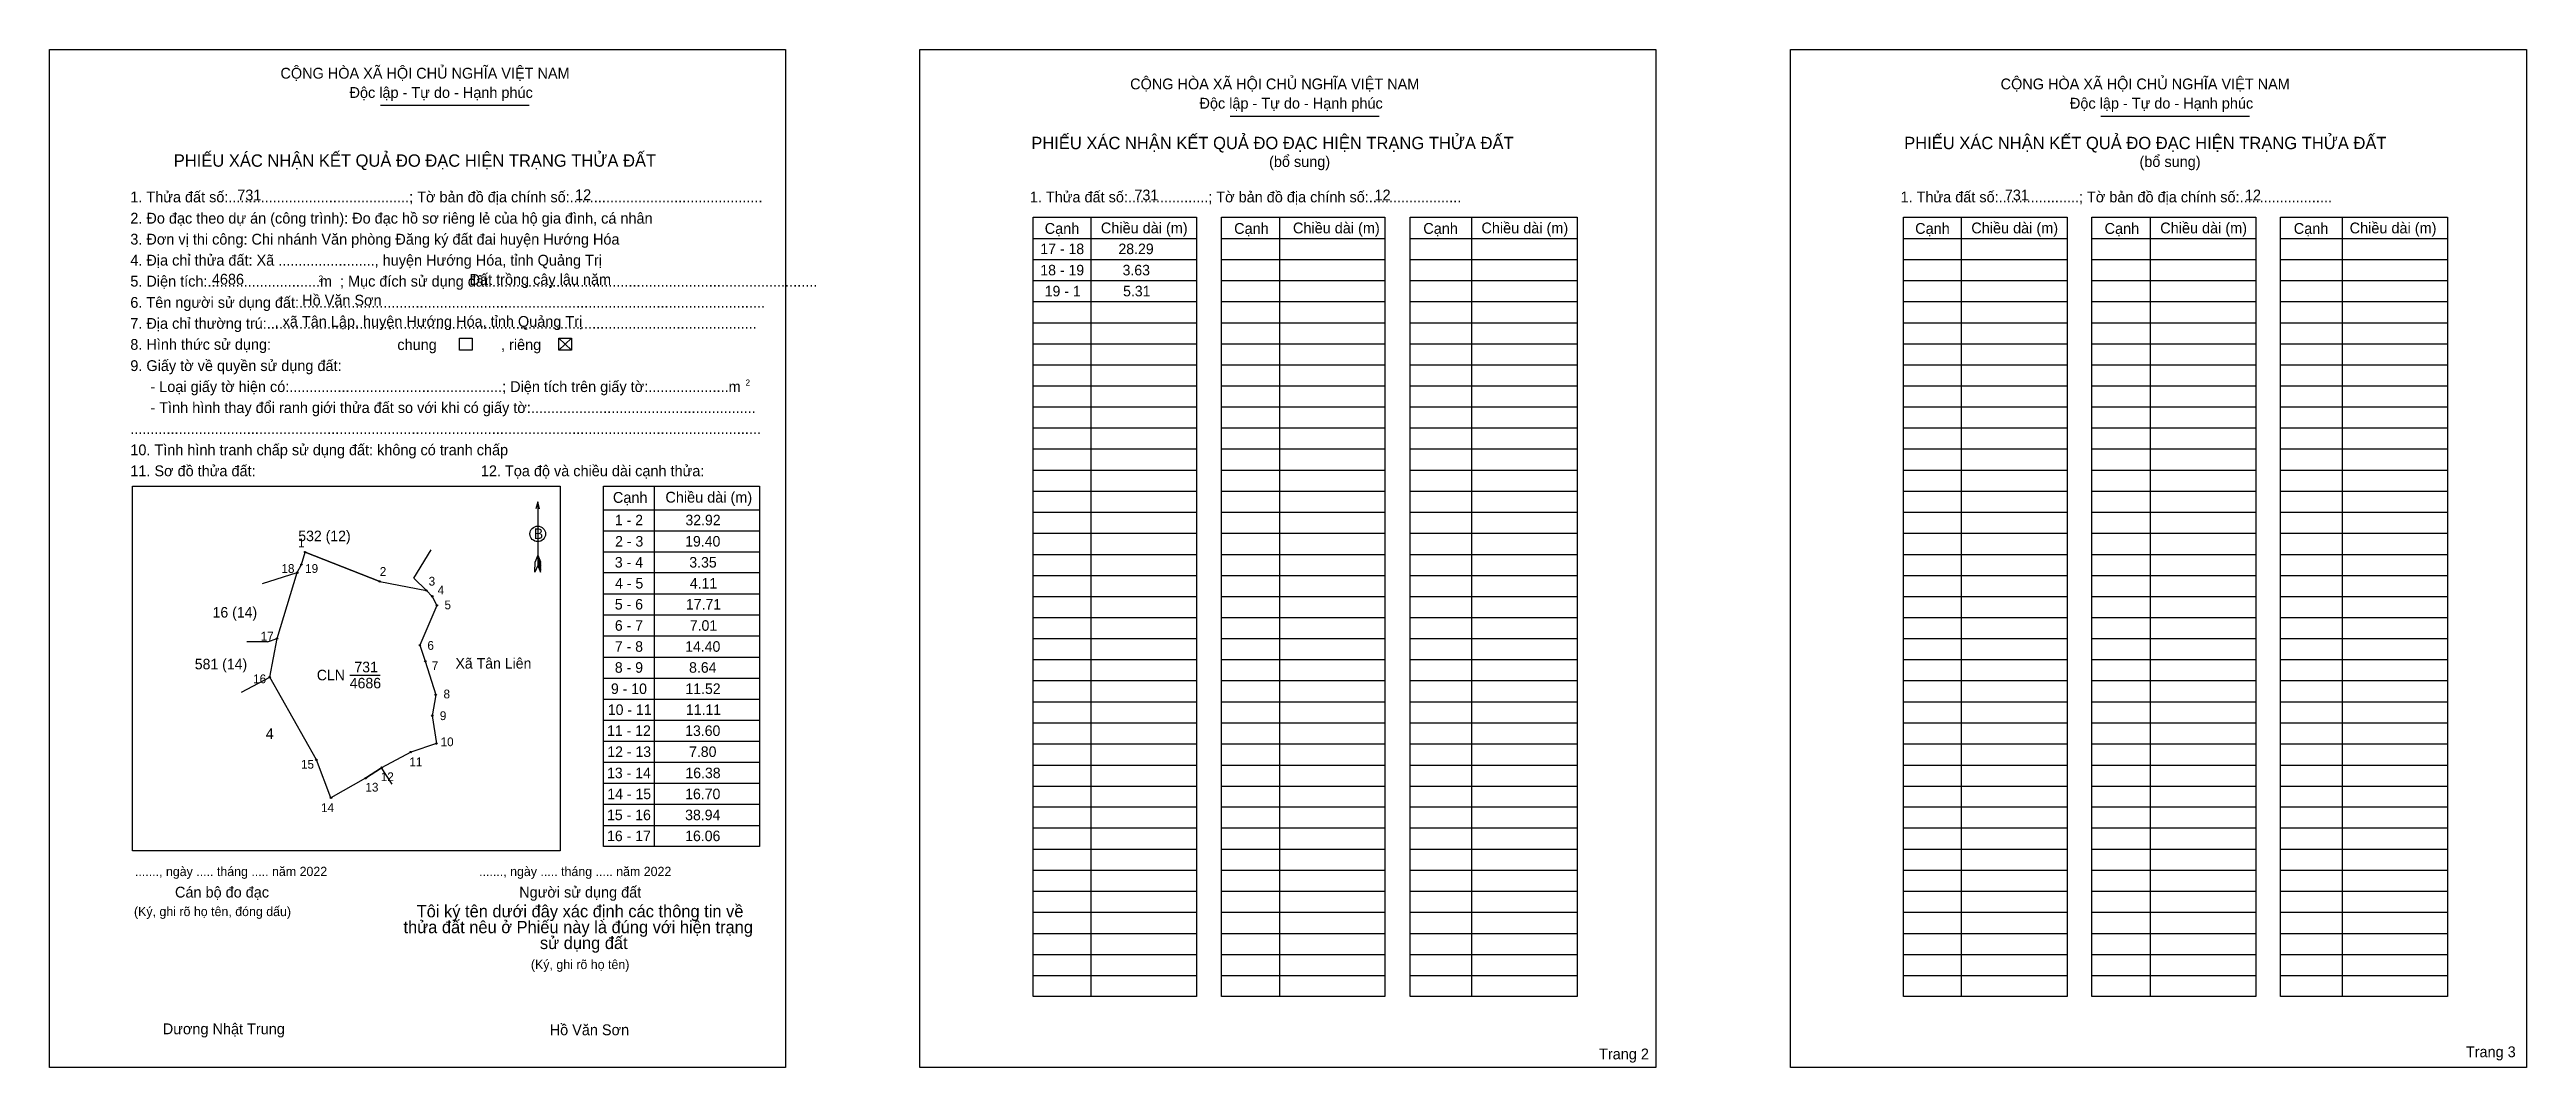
# Model space of a CAD drawing. Extents: x 548916 to 549931, y 1836785 to 1837202.
import ezdxf

# ---------------------------------------------------------------- set-up
doc = ezdxf.new("R2010")
doc.units = 0
for name, color, linetype in [('Level 1', 7, 'Continuous'), ('Level 10', 7, 'Continuous'), ('Level 11', 7, 'Continuous'), ('Level 13', 7, 'Continuous'), ('Level 2', 7, 'Continuous'), ('Level 25', 7, 'Continuous'), ('Level 36', 7, 'Continuous'), ('Level 48', 7, 'Continuous'), ('Level 50', 7, 'Continuous'), ('Level 52', 7, 'Continuous'), ('Level 55', 7, 'Continuous'), ('Level 6', 7, 'Continuous'), ('Level 9', 7, 'Continuous')]:
    doc.layers.add(name, color=color, linetype=linetype)

msp = doc.modelspace()

# ---------------------------------------------------------------- linework, layer by layer
at = {"layer": 'Level 1'}
for p, q in [((548916.1, 1837201.9), (548916.1, 1837201.9)), ((549272.7, 1837201.9), (549272.7, 1837201.9)), ((549051.7, 1837179.1), (549112.6, 1837179.1)), ((549399.8, 1837174.6), (549460.8, 1837174.6)), ((549756.4, 1837174.6), (549817.4, 1837174.6)), ((549342.7, 1837133.2), (549342.7, 1836813.9)), ((549420, 1837133.2), (549420, 1836813.9)), ((549498.6, 1837133.2), (549498.6, 1836813.9)), ((549699.3, 1837133.2), (549699.3, 1836813.9)), ((549776.6, 1837133.2), (549776.6, 1836813.9)), ((549855.3, 1837133.2), (549855.3, 1836813.9)), ((549319, 1837124.5), (549386, 1837124.5)), ((549319, 1837115.9), (549386, 1837115.9)), ((549396.2, 1837124.5), (549463.2, 1837124.5)), ((549396.2, 1837115.9), (549463.2, 1837115.9)), ((549473.5, 1837124.5), (549541.9, 1837124.5)), ((549473.5, 1837115.9), (549541.9, 1837115.9)), ((549675.6, 1837124.5), (549742.6, 1837124.5)), ((549675.6, 1837115.9), (549742.6, 1837115.9)), ((549752.8, 1837124.5), (549819.9, 1837124.5)), ((549752.8, 1837115.9), (549819.9, 1837115.9)), ((549830.1, 1837124.5), (549898.5, 1837124.5)), ((549830.1, 1837115.9), (549898.5, 1837115.9)), ((549319, 1837107.3), (549386, 1837107.3)), ((549396.2, 1837107.3), (549463.2, 1837107.3)), ((549473.5, 1837107.3), (549541.9, 1837107.3)), ((549675.6, 1837107.3), (549742.6, 1837107.3)), ((549752.8, 1837107.3), (549819.9, 1837107.3)), ((549830.1, 1837107.3), (549898.5, 1837107.3)), ((549319, 1837098.7), (549386, 1837098.7)), ((549396.2, 1837098.7), (549463.2, 1837098.7)), ((549473.5, 1837098.7), (549541.9, 1837098.7)), ((549675.6, 1837098.7), (549742.6, 1837098.7)), ((549752.8, 1837098.7), (549819.9, 1837098.7)), ((549830.1, 1837098.7), (549898.5, 1837098.7)), ((549319, 1837090), (549386, 1837090)), ((549396.2, 1837090), (549463.2, 1837090)), ((549473.5, 1837090), (549541.9, 1837090)), ((549675.6, 1837090), (549742.6, 1837090)), ((549752.8, 1837090), (549819.9, 1837090)), ((549830.1, 1837090), (549898.5, 1837090)), ((549124.7, 1837083.6), (549129.9, 1837078.8)), ((549124.7, 1837078.8), (549129.9, 1837083.6)), ((549319, 1837081.4), (549386, 1837081.4)), ((549396.2, 1837081.4), (549463.2, 1837081.4)), ((549473.5, 1837081.4), (549541.9, 1837081.4)), ((549675.6, 1837081.4), (549742.6, 1837081.4)), ((549752.8, 1837081.4), (549819.9, 1837081.4)), ((549830.1, 1837081.4), (549898.5, 1837081.4)), ((549319, 1837072.8), (549386, 1837072.8)), ((549319, 1837064.2), (549386, 1837064.2)), ((549396.2, 1837072.8), (549463.2, 1837072.8)), ((549396.2, 1837064.2), (549463.2, 1837064.2)), ((549473.5, 1837072.8), (549541.9, 1837072.8)), ((549473.5, 1837064.2), (549541.9, 1837064.2)), ((549675.6, 1837072.8), (549742.6, 1837072.8)), ((549675.6, 1837064.2), (549742.6, 1837064.2)), ((549752.8, 1837072.8), (549819.9, 1837072.8)), ((549752.8, 1837064.2), (549819.9, 1837064.2)), ((549830.1, 1837072.8), (549898.5, 1837072.8)), ((549830.1, 1837064.2), (549898.5, 1837064.2)), ((549319, 1837055.5), (549386, 1837055.5)), ((549396.2, 1837055.5), (549463.2, 1837055.5)), ((549473.5, 1837055.5), (549541.9, 1837055.5)), ((549675.6, 1837055.5), (549742.6, 1837055.5)), ((549752.8, 1837055.5), (549819.9, 1837055.5)), ((549830.1, 1837055.5), (549898.5, 1837055.5)), ((549319, 1837046.9), (549386, 1837046.9)), ((549396.2, 1837046.9), (549463.2, 1837046.9)), ((549473.5, 1837046.9), (549541.9, 1837046.9)), ((549675.6, 1837046.9), (549742.6, 1837046.9)), ((549752.8, 1837046.9), (549819.9, 1837046.9)), ((549830.1, 1837046.9), (549898.5, 1837046.9)), ((549319, 1837038.3), (549386, 1837038.3)), ((549396.2, 1837038.3), (549463.2, 1837038.3)), ((549473.5, 1837038.3), (549541.9, 1837038.3)), ((549675.6, 1837038.3), (549742.6, 1837038.3)), ((549752.8, 1837038.3), (549819.9, 1837038.3)), ((549830.1, 1837038.3), (549898.5, 1837038.3)), ((549319, 1837029.6), (549386, 1837029.6)), ((549396.2, 1837029.6), (549463.2, 1837029.6)), ((549473.5, 1837029.6), (549541.9, 1837029.6)), ((549675.6, 1837029.6), (549742.6, 1837029.6)), ((549752.8, 1837029.6), (549819.9, 1837029.6)), ((549830.1, 1837029.6), (549898.5, 1837029.6)), ((548950.1, 1837023), (548950.1, 1837023)), ((549116.1, 1837016.6), (549116.1, 1836990.5)), ((549143, 1837013.4), (549207, 1837013.4)), ((549163.8, 1837023.1), (549163.8, 1836875.4)), ((549319, 1837021), (549386, 1837021)), ((549396.2, 1837021), (549463.2, 1837021)), ((549473.5, 1837021), (549541.9, 1837021)), ((549675.6, 1837021), (549742.6, 1837021)), ((549752.8, 1837021), (549819.9, 1837021)), ((549830.1, 1837021), (549898.5, 1837021)), ((549143, 1837004.8), (549207, 1837004.8)), ((549319, 1837012.4), (549386, 1837012.4)), ((549319, 1837003.8), (549386, 1837003.8)), ((549396.2, 1837012.4), (549463.2, 1837012.4)), ((549396.2, 1837003.8), (549463.2, 1837003.8)), ((549473.5, 1837012.4), (549541.9, 1837012.4)), ((549473.5, 1837003.8), (549541.9, 1837003.8)), ((549675.6, 1837012.4), (549742.6, 1837012.4)), ((549675.6, 1837003.8), (549742.6, 1837003.8)), ((549752.8, 1837012.4), (549819.9, 1837012.4)), ((549752.8, 1837003.8), (549819.9, 1837003.8)), ((549830.1, 1837012.4), (549898.5, 1837012.4)), ((549830.1, 1837003.8), (549898.5, 1837003.8)), ((549116.1, 1836994.8), (549115, 1836992.1)), ((549116.1, 1836994.8), (549117.2, 1836992.1)), ((549116.1, 1836994.4), (549117.2, 1836991.8)), ((549116.1, 1836994.1), (549117.2, 1836991.4)), ((549116.1, 1836993.7), (549117.2, 1836991)), ((549116.1, 1836993.3), (549117.2, 1836990.6)), ((549116.1, 1836992.9), (549117.2, 1836990.2)), ((549143, 1836996.2), (549207, 1836996.2)), ((549319, 1836995.1), (549386, 1836995.1)), ((549396.2, 1836995.1), (549463.2, 1836995.1)), ((549473.5, 1836995.1), (549541.9, 1836995.1)), ((549675.6, 1836995.1), (549742.6, 1836995.1)), ((549752.8, 1836995.1), (549819.9, 1836995.1)), ((549830.1, 1836995.1), (549898.5, 1836995.1)), ((549114.9, 1836987.8), (549115, 1836992.1)), ((549116.1, 1836990.5), (549114.9, 1836987.8)), ((549116.1, 1836992.5), (549117.2, 1836989.8)), ((549116.1, 1836992.2), (549117.2, 1836989.4)), ((549116.1, 1836991.8), (549117.2, 1836989)), ((549116.1, 1836991.4), (549117.2, 1836988.7)), ((549116.1, 1836991), (549117.2, 1836988.3)), ((549116.1, 1836990.5), (549117.2, 1836987.8)), ((549117.2, 1836987.8), (549117.2, 1836992.1)), ((549143, 1836987.6), (549207, 1836987.6)), ((549319, 1836986.5), (549386, 1836986.5)), ((549396.2, 1836986.5), (549463.2, 1836986.5)), ((549473.5, 1836986.5), (549541.9, 1836986.5)), ((549675.6, 1836986.5), (549742.6, 1836986.5)), ((549752.8, 1836986.5), (549819.9, 1836986.5)), ((549830.1, 1836986.5), (549898.5, 1836986.5)), ((549143, 1836978.9), (549207, 1836978.9)), ((549319, 1836977.9), (549386, 1836977.9)), ((549396.2, 1836977.9), (549463.2, 1836977.9)), ((549473.5, 1836977.9), (549541.9, 1836977.9)), ((549675.6, 1836977.9), (549742.6, 1836977.9)), ((549752.8, 1836977.9), (549819.9, 1836977.9)), ((549830.1, 1836977.9), (549898.5, 1836977.9)), ((549143, 1836970.3), (549207, 1836970.3)), ((549319, 1836969.2), (549386, 1836969.2)), ((549396.2, 1836969.2), (549463.2, 1836969.2)), ((549473.5, 1836969.2), (549541.9, 1836969.2)), ((549675.6, 1836969.2), (549742.6, 1836969.2)), ((549752.8, 1836969.2), (549819.9, 1836969.2)), ((549830.1, 1836969.2), (549898.5, 1836969.2)), ((549143, 1836961.7), (549207, 1836961.7)), ((549143, 1836953), (549207, 1836953)), ((549319, 1836960.6), (549386, 1836960.6)), ((549396.2, 1836960.6), (549463.2, 1836960.6)), ((549473.5, 1836960.6), (549541.9, 1836960.6)), ((549675.6, 1836960.6), (549742.6, 1836960.6)), ((549752.8, 1836960.6), (549819.9, 1836960.6)), ((549830.1, 1836960.6), (549898.5, 1836960.6)), ((549143, 1836944.4), (549207, 1836944.4)), ((549319, 1836952), (549386, 1836952)), ((549319, 1836943.4), (549386, 1836943.4)), ((549396.2, 1836952), (549463.2, 1836952)), ((549396.2, 1836943.4), (549463.2, 1836943.4)), ((549473.5, 1836952), (549541.9, 1836952)), ((549473.5, 1836943.4), (549541.9, 1836943.4)), ((549675.6, 1836952), (549742.6, 1836952)), ((549675.6, 1836943.4), (549742.6, 1836943.4)), ((549752.8, 1836952), (549819.9, 1836952)), ((549752.8, 1836943.4), (549819.9, 1836943.4)), ((549830.1, 1836952), (549898.5, 1836952)), ((549830.1, 1836943.4), (549898.5, 1836943.4)), ((549143, 1836935.8), (549207, 1836935.8)), ((549319, 1836934.7), (549386, 1836934.7)), ((549396.2, 1836934.7), (549463.2, 1836934.7)), ((549473.5, 1836934.7), (549541.9, 1836934.7)), ((549675.6, 1836934.7), (549742.6, 1836934.7)), ((549752.8, 1836934.7), (549819.9, 1836934.7)), ((549830.1, 1836934.7), (549898.5, 1836934.7)), ((549143, 1836927.2), (549207, 1836927.2)), ((549319, 1836926.1), (549386, 1836926.1)), ((549396.2, 1836926.1), (549463.2, 1836926.1)), ((549473.5, 1836926.1), (549541.9, 1836926.1)), ((549675.6, 1836926.1), (549742.6, 1836926.1)), ((549752.8, 1836926.1), (549819.9, 1836926.1)), ((549830.1, 1836926.1), (549898.5, 1836926.1)), ((549143, 1836918.5), (549207, 1836918.5)), ((549319, 1836917.5), (549386, 1836917.5)), ((549396.2, 1836917.5), (549463.2, 1836917.5)), ((549473.5, 1836917.5), (549541.9, 1836917.5)), ((549675.6, 1836917.5), (549742.6, 1836917.5)), ((549752.8, 1836917.5), (549819.9, 1836917.5)), ((549830.1, 1836917.5), (549898.5, 1836917.5)), ((549143, 1836909.9), (549207, 1836909.9)), ((549319, 1836908.8), (549386, 1836908.8)), ((549396.2, 1836908.8), (549463.2, 1836908.8)), ((549473.5, 1836908.8), (549541.9, 1836908.8)), ((549675.6, 1836908.8), (549742.6, 1836908.8)), ((549752.8, 1836908.8), (549819.9, 1836908.8)), ((549830.1, 1836908.8), (549898.5, 1836908.8)), ((549143, 1836901.3), (549207, 1836901.3)), ((549143, 1836892.7), (549207, 1836892.7)), ((549319, 1836900.2), (549386, 1836900.2)), ((549319, 1836891.6), (549386, 1836891.6)), ((549396.2, 1836900.2), (549463.2, 1836900.2)), ((549396.2, 1836891.6), (549463.2, 1836891.6)), ((549473.5, 1836900.2), (549541.9, 1836900.2)), ((549473.5, 1836891.6), (549541.9, 1836891.6)), ((549675.6, 1836900.2), (549742.6, 1836900.2)), ((549675.6, 1836891.6), (549742.6, 1836891.6)), ((549752.8, 1836900.2), (549819.9, 1836900.2)), ((549752.8, 1836891.6), (549819.9, 1836891.6)), ((549830.1, 1836900.2), (549898.5, 1836900.2)), ((549830.1, 1836891.6), (549898.5, 1836891.6)), ((549143, 1836884), (549207, 1836884)), ((549319, 1836883), (549386, 1836883)), ((549396.2, 1836883), (549463.2, 1836883)), ((549473.5, 1836883), (549541.9, 1836883)), ((549675.6, 1836883), (549742.6, 1836883)), ((549752.8, 1836883), (549819.9, 1836883)), ((549830.1, 1836883), (549898.5, 1836883)), ((549125.3, 1836873.7), (549125.3, 1836873.7)), ((549319, 1836874.3), (549386, 1836874.3)), ((549396.2, 1836874.3), (549463.2, 1836874.3)), ((549473.5, 1836874.3), (549541.9, 1836874.3)), ((549675.6, 1836874.3), (549742.6, 1836874.3)), ((549752.8, 1836874.3), (549819.9, 1836874.3)), ((549830.1, 1836874.3), (549898.5, 1836874.3)), ((549319, 1836865.7), (549386, 1836865.7)), ((549396.2, 1836865.7), (549463.2, 1836865.7)), ((549473.5, 1836865.7), (549541.9, 1836865.7)), ((549675.6, 1836865.7), (549742.6, 1836865.7)), ((549752.8, 1836865.7), (549819.9, 1836865.7)), ((549830.1, 1836865.7), (549898.5, 1836865.7)), ((549319, 1836857.1), (549386, 1836857.1)), ((549396.2, 1836857.1), (549463.2, 1836857.1)), ((549473.5, 1836857.1), (549541.9, 1836857.1)), ((549675.6, 1836857.1), (549742.6, 1836857.1)), ((549752.8, 1836857.1), (549819.9, 1836857.1)), ((549830.1, 1836857.1), (549898.5, 1836857.1)), ((549319, 1836848.5), (549386, 1836848.5)), ((549396.2, 1836848.5), (549463.2, 1836848.5)), ((549473.5, 1836848.5), (549541.9, 1836848.5)), ((549675.6, 1836848.5), (549742.6, 1836848.5)), ((549752.8, 1836848.5), (549819.9, 1836848.5)), ((549830.1, 1836848.5), (549898.5, 1836848.5)), ((549319, 1836839.8), (549386, 1836839.8)), ((549319, 1836831.2), (549386, 1836831.2)), ((549396.2, 1836839.8), (549463.2, 1836839.8)), ((549396.2, 1836831.2), (549463.2, 1836831.2)), ((549473.5, 1836839.8), (549541.9, 1836839.8)), ((549473.5, 1836831.2), (549541.9, 1836831.2)), ((549675.6, 1836839.8), (549742.6, 1836839.8)), ((549675.6, 1836831.2), (549742.6, 1836831.2)), ((549752.8, 1836839.8), (549819.9, 1836839.8)), ((549752.8, 1836831.2), (549819.9, 1836831.2)), ((549830.1, 1836839.8), (549898.5, 1836839.8)), ((549830.1, 1836831.2), (549898.5, 1836831.2)), ((549319, 1836822.6), (549386, 1836822.6)), ((549396.2, 1836822.6), (549463.2, 1836822.6)), ((549473.5, 1836822.6), (549541.9, 1836822.6)), ((549675.6, 1836822.6), (549742.6, 1836822.6)), ((549752.8, 1836822.6), (549819.9, 1836822.6)), ((549830.1, 1836822.6), (549898.5, 1836822.6)), ((549217.6, 1836784.9), (549217.6, 1836784.9)), ((549574.2, 1836784.9), (549574.2, 1836784.9))]:
    msp.add_line(p, q, dxfattribs=at)
for points in [[(549319, 1837133.2), (549386, 1837133.2), (549386, 1836813.9), (549319, 1836813.9)], [(549396.2, 1837133.2), (549463.2, 1837133.2), (549463.2, 1836813.9), (549396.2, 1836813.9)], [(549473.5, 1837133.2), (549541.9, 1837133.2), (549541.9, 1836813.9), (549473.5, 1836813.9)], [(549675.6, 1837133.2), (549742.6, 1837133.2), (549742.6, 1836813.9), (549675.6, 1836813.9)], [(549752.8, 1837133.2), (549819.9, 1837133.2), (549819.9, 1836813.9), (549752.8, 1836813.9)], [(549830.1, 1837133.2), (549898.5, 1837133.2), (549898.5, 1836813.9), (549830.1, 1836813.9)], [(548950.1, 1837023), (549125.3, 1837023), (549125.3, 1836873.7), (548950.1, 1836873.7)], [(549143, 1837023.1), (549207, 1837023.1), (549207, 1836875.4), (549143, 1836875.4)]]:
    msp.add_lwpolyline(points, close=True, dxfattribs=at)
msp.add_lwpolyline([(549116.8, 1837013.8), (549116.1, 1837016.6), (549115.3, 1837013.8)], dxfattribs=at)
msp.add_circle((549116.1, 1837003.5), 3.18, dxfattribs=at)
at = {"layer": 'Level 10'}
msp.add_lwpolyline([(549009.3, 1836960.6), (549017.6, 1836987.6), (549019.3, 1836990.9), (549020.8, 1836996), (549051.4, 1836984), (549070.5, 1836980.3), (549072.9, 1836977.9), (549074.8, 1836974.2), (549067.8, 1836957.9), (549070, 1836951.3), (549074.3, 1836937.6), (549072.9, 1836929), (549074.6, 1836917.6), (549064.1, 1836914.1), (549052.1, 1836907.7), (549045.6, 1836903.4), (549031.4, 1836895.3), (549025.4, 1836910.9), (549006.3, 1836944.8)], close=True, dxfattribs=at)
at = {"layer": 'Level 11'}
for centre in [(549020.8, 1836996), (549017.6, 1836987.6), (549019.3, 1836990.9), (549051.4, 1836984), (549070.5, 1836980.3), (549072.9, 1836977.9), (549074.8, 1836974.2), (549009.3, 1836960.6), (549009.3, 1836960.6), (549067.8, 1836957.9), (549006.3, 1836944.8), (549070, 1836951.3), (549074.3, 1836937.6), (549072.9, 1836929), (549064.1, 1836914.1), (549074.6, 1836917.6), (549025.4, 1836910.9), (549045.6, 1836903.4), (549052.1, 1836907.7), (549031.4, 1836895.3)]:
    msp.add_circle(centre, 0.288, dxfattribs=at)
at = {"layer": 'Level 2'}
for points in [[(548916.1, 1837201.9), (549217.6, 1837201.9), (549217.6, 1836784.9), (548916.1, 1836784.9)], [(549272.7, 1837201.9), (549574.2, 1837201.9), (549574.2, 1836784.9), (549272.7, 1836784.9)], [(549629.3, 1837201.9), (549930.8, 1837201.9), (549930.8, 1836784.9), (549629.3, 1836784.9)]]:
    msp.add_lwpolyline(points, close=True, dxfattribs=at)
at = {"layer": 'Level 25'}
for p, q in [((549051.4, 1836984), (549020.8, 1836996)), ((549074.6, 1836917.6), (549064.1, 1836914.1)), ((549045.6, 1836903.4), (549052.1, 1836907.7))]:
    msp.add_line(p, q, dxfattribs=at)
at = {"layer": 'Level 50'}
for points in [[(549084, 1837083.6), (549089.2, 1837083.6), (549089.2, 1837078.8), (549084, 1837078.8)], [(549124.7, 1837083.6), (549129.9, 1837083.6), (549129.9, 1837078.8), (549124.7, 1837078.8)]]:
    msp.add_lwpolyline(points, close=True, dxfattribs=at)
at = {"layer": 'Level 9'}
for p, q in [((549065.3, 1836985.3), (549072.5, 1836996.9)), ((549003.4, 1836983.1), (549017.6, 1836987.6)), ((549070.5, 1836980.3), (549065.3, 1836985.3)), ((549005.4, 1836959.2), (548996.9, 1836959.2)), ((549005.4, 1836959.2), (549009.3, 1836960.6)), ((548994.8, 1836938.6), (549006.3, 1836944.8)), ((549039.1, 1836945.6), (549051.6, 1836945.6)), ((549056.4, 1836900.9), (549052.1, 1836907.7))]:
    msp.add_line(p, q, dxfattribs=at)

# ---------------------------------------------------------------- texts
at = {"layer": 'Level 1'}
for s, height, p in [('CỘNG HÒA XÃ HỘI CHỦ NGHĨA VIỆT NAM', 4.429, (549010.7, 1837190)), ('Độc lập - Tự do - Hạnh phúc', 4.429, (549039, 1837182.1)), ('CỘNG HÒA XÃ HỘI CHỦ NGHĨA VIỆT NAM', 4.429, (549358.8, 1837185.6)), ('CỘNG HÒA XÃ HỘI CHỦ NGHĨA VIỆT NAM', 4.429, (549715.4, 1837185.6)), ('Độc lập - Tự do - Hạnh phúc', 4.429, (549387.2, 1837177.7)), ('Độc lập - Tự do - Hạnh phúc', 4.429, (549743.8, 1837177.7)), ('PHIẾU XÁC NHẬN KẾT QUẢ ĐO ĐẠC HIỆN TRẠNG THỬA ĐẤT', 5.062, (549318.3, 1837161.1)), ('PHIẾU XÁC NHẬN KẾT QUẢ ĐO ĐẠC HIỆN TRẠNG THỬA ĐẤT', 5.062, (549675.9, 1837161.1)), ('PHIẾU XÁC NHẬN KẾT QUẢ ĐO ĐẠC HIỆN TRẠNG THỬA ĐẤT', 5.062, (548967, 1837153.9)), ('(bổ sung)', 4.43, (549415.7, 1837153.8)), ('(bổ sung)', 4.43, (549772.3, 1837153.8)), ('2. Đo đạc theo dự án (công trình): Đo đạc hồ sơ riêng lẻ của hộ gia đình, cá nhân', 4.429, (548949.2, 1837130.6)), ('1. Thửa đất số:.............................................; Tờ bản đồ địa chính số:................................................', 4.4288, (548949.2, 1837139.3)), ('1. Thửa đất số:....................; Tờ bản đồ địa chính số:.......................', 4.429, (549317.7, 1837139.3)), ('1. Thửa đất số:....................; Tờ bản đồ địa chính số:.......................', 4.429, (549674.4, 1837139.3)), ('3. Đơn vị thi công: Chi nhánh Văn phòng Đăng ký đất đai huyện Hướng Hóa', 4.429, (548949.2, 1837122)), ('Cạnh', 4.43, (549323.8, 1837126.4)), ('Chiều dài (m)', 4.429, (549346.8, 1837126.6)), ('Cạnh', 4.43, (549401.4, 1837126.4)), ('Chiều dài (m)', 4.429, (549425.5, 1837126.6)), ('Cạnh', 4.43, (549478.9, 1837126.4)), ('Chiều dài (m)', 4.429, (549502.7, 1837126.6)), ('Cạnh', 4.43, (549680.4, 1837126.4)), ('Chiều dài (m)', 4.429, (549703.4, 1837126.6)), ('Cạnh', 4.43, (549758, 1837126.4)), ('Chiều dài (m)', 4.429, (549780.8, 1837126.6)), ('Cạnh', 4.43, (549835.5, 1837126.4)), ('Chiều dài (m)', 4.429, (549858.4, 1837126.6)), ('4. Địa chỉ thửa đất: Xã ........................, huyện Hướng Hóa, tỉnh Quảng Trị', 4.429, (548949.2, 1837113.4)), ('5. Diện tích:............................m  ; Mục đích sử dụng đất:.................................................................................', 4.4288, (548949.2, 1837104.8)), ('2', 2.53, (549026.3, 1837106.8)), ('6. Tên người sử dụng đất:....................................................................................................................', 4.4288, (548949.2, 1837096.1)), ('7. Địa chỉ thường trú:..........................................................................................................................', 4.4288, (548949.2, 1837087.5)), ('9. Giấy tờ về quyền sử dụng đất:', 4.429, (548949.2, 1837070.2)), ('chung                , riêng', 4.429, (549058.6, 1837078.8)), ('     - Loại giấy tờ hiện có:.....................................................; Diện tích trên giấy tờ:....................m', 4.4288, (548949.2, 1837061.6)), ('2', 2.53, (549201.2, 1837064.2)), ('     - Tình hình thay đổi ranh giới thửa đất so với khi có giấy tờ:........................................................', 4.4288, (548949.2, 1837053)), ('.............................................................................................................................................................', 4.4288, (548949.2, 1837044.4)), ('10. Tình hình tranh chấp sử dụng đất: không có tranh chấp', 4.429, (548949.2, 1837035.7)), ('11. Sơ đồ thửa đất:', 4.429, (548949.2, 1837027.1)), ('12. Tọa độ và chiều dài cạnh thửa:', 4.429, (549092.8, 1837027.1)), ('Cạnh', 4.43, (549146.9, 1837016.2)), ('Chiều dài (m)', 4.429, (549168.4, 1837016.3)), ('B', 4.31, (549114.5, 1837001.4)), ('......., ngày ..... tháng ..... năm 2022', 3.796, (548951.1, 1836863.3)), ('......., ngày ..... tháng ..... năm 2022', 3.796, (549092.1, 1836863.3)), ('(Ký, ghi rõ họ tên, đóng dấu)', 3.796, (548950.7, 1836846.9)), ('Cán bộ đo đạc', 4.429, (548967.5, 1836854.5)), ('Tôi ký tên dưới đây xác định các thông tin về', 5.033, (549066.5, 1836846.4)), ('Người sử dụng đất', 4.429, (549108.5, 1836854.5)), ('thửa đất nêu ở Phiếu này là đúng với hiện trạng', 5.033, (549061.1, 1836839.9)), ('sử dụng đất', 5.033, (549117, 1836833.4)), ('(Ký, ghi rõ họ tên)', 3.796, (549113.3, 1836825.2)), ('Dương Nhật Trung', 4.429, (548962.5, 1836798.5)), ('Trang 2', 4.43, (549550.9, 1836788.2)), ('Trang 3', 4.43, (549906, 1836789.1))]:
    msp.add_text(s, height=height, dxfattribs=at).set_placement(p)
at = {"layer": 'Level 13'}
for s, p in [('CLN', (549025.6, 1836943.5)), ('4686', (549039.1, 1836940.2)), ('731', (549041, 1836946.8))]:
    msp.add_text(s, height=4.31, dxfattribs=at).set_placement(p)
at = {"layer": 'Level 36'}
for s, height, p in [('532 (12)', 4.31, (549018, 1837000.5)), ('16 (14)', 4.31, (548982.9, 1836969.2)), ('581 (14)', 4.31, (548975.6, 1836948)), ('Xã Tân Liên', 4.314, (549082.4, 1836948.3)), ('4 ', 4.31, (549004.7, 1836919.5))]:
    msp.add_text(s, height=height, dxfattribs=at).set_placement(p)
at = {"layer": 'Level 48'}
msp.add_text('8. Hình thức sử dụng:', height=4.429, dxfattribs=at).set_placement((548949.2, 1837078.9))
at = {"layer": 'Level 52'}
for s, p in [('17 - 18', (549322, 1837118.1)), ('28.29', (549354, 1837118.1)), ('18 - 19', (549322, 1837109.4)), ('19 - 1', (549323.8, 1837100.8)), ('3.63', (549355.7, 1837109.4)), ('5.31', (549355.9, 1837100.8)), ('1 - 2', (549147.7, 1837007)), ('32.92', (549176.6, 1837007)), ('3 - 4', (549147.7, 1836989.7)), ('2 - 3', (549147.8, 1836998.3)), ('19.40', (549176.5, 1836998.3)), ('3.35', (549178.2, 1836989.7)), ('4 - 5', (549147.8, 1836981.1)), ('4.11', (549178.4, 1836981.1)), ('5 - 6', (549147.7, 1836972.5)), ('17.71', (549176.8, 1836972.5)), ('6 - 7', (549147.7, 1836963.8)), ('7.01', (549178.4, 1836963.8)), ('7 - 8', (549147.7, 1836955.2)), ('14.40', (549176.5, 1836955.2)), ('9 - 10', (549146.1, 1836937.9)), ('8 - 9', (549147.7, 1836946.6)), ('11.52', (549176.6, 1836937.9)), ('8.64', (549178.1, 1836946.6)), ('10 - 11', (549144.8, 1836929.3)), ('11.11', (549176.8, 1836929.3)), ('11 - 12', (549144.5, 1836920.7)), ('13.60', (549176.5, 1836920.7)), ('12 - 13', (549144.6, 1836912.1)), ('7.80', (549178.1, 1836912.1)), ('13 - 14', (549144.5, 1836903.4)), ('16.38', (549176.6, 1836903.4)), ('14 - 15', (549144.6, 1836894.8)), ('16.70', (549176.5, 1836894.8)), ('15 - 16', (549144.5, 1836886.2)), ('16 - 17', (549144.5, 1836877.6)), ('38.94', (549176.5, 1836886.2)), ('16.06', (549176.5, 1836877.6))]:
    msp.add_text(s, height=4.31, dxfattribs=at).set_placement(p)
at = {"layer": 'Level 55'}
for s, p in [('1', (549020.7, 1836996)), ('18', (549017.5, 1836987.6)), ('19', (549019.2, 1836990.9)), ('2', (549051.4, 1836984)), ('3', (549070.4, 1836980.3)), ('4', (549072.8, 1836977.9)), ('5', (549074.7, 1836974.2)), ('17', (549009.2, 1836960.6)), ('6', (549067.8, 1836957.9)), ('16', (549006.2, 1836944.8)), ('7', (549069.9, 1836951.3)), ('8', (549074.3, 1836937.6)), ('9', (549072.9, 1836929)), ('11', (549064, 1836914.1)), ('10', (549074.5, 1836917.6)), ('15', (549025.4, 1836910.9)), ('13', (549045.5, 1836903.4)), ('12', (549052, 1836907.7)), ('14', (549031.3, 1836895.3))]:
    msp.add_text(s, height=0.144, dxfattribs=at).set_placement(p)
at = {"layer": 'Level 6'}
for s, height, p in [('731', 4.43, (548993, 1837140.1)), ('12', 4.43, (549131.4, 1837140.2)), ('731', 4.43, (549360.5, 1837140.1)), ('12', 4.43, (549458.9, 1837140.1)), ('731', 4.43, (549717.1, 1837140.1)), ('12', 4.43, (549815.5, 1837140.1)), ('4686', 4.43, (548982.6, 1837105.6)), ('Đất trồng cây lâu năm', 4.429, (549088.2, 1837105.5)), ('Hồ Văn Sơn', 4.43, (549019.6, 1837097)), (', xã Tân Lập, huyện Hướng Hóa, tỉnh Quảng Trị', 4.429, (549008.3, 1837088.3)), ('Hồ Văn Sơn', 4.43, (549121, 1836798.1))]:
    msp.add_text(s, height=height, dxfattribs=at).set_placement(p)
at = {"layer": 'Level 9'}
for s, p in [('1', (549017.9, 1836998)), ('18', (549011.1, 1836987.5)), ('19', (549020.8, 1836987.5)), ('2', (549051.4, 1836986.3)), ('3', (549071.4, 1836982.3)), ('4', (549075.1, 1836978.7)), ('5', (549077.9, 1836972.6)), ('17', (549002.6, 1836959.8)), ('6', (549070.9, 1836956)), ('16', (548999.5, 1836942.3)), ('7', (549072.7, 1836947.7)), ('8', (549077.5, 1836936.1)), ('9', (549076, 1836927.2)), ('11', (549063.5, 1836908.3)), ('10', (549076.3, 1836916.5)), ('15', (549019.1, 1836907.3)), ('13', (549045.5, 1836897.9)), ('12', (549051.8, 1836902.2)), ('14', (549027.3, 1836889.5))]:
    msp.add_text(s, height=3.59, dxfattribs=at).set_placement(p)

doc.saveas('drawing.dxf')
